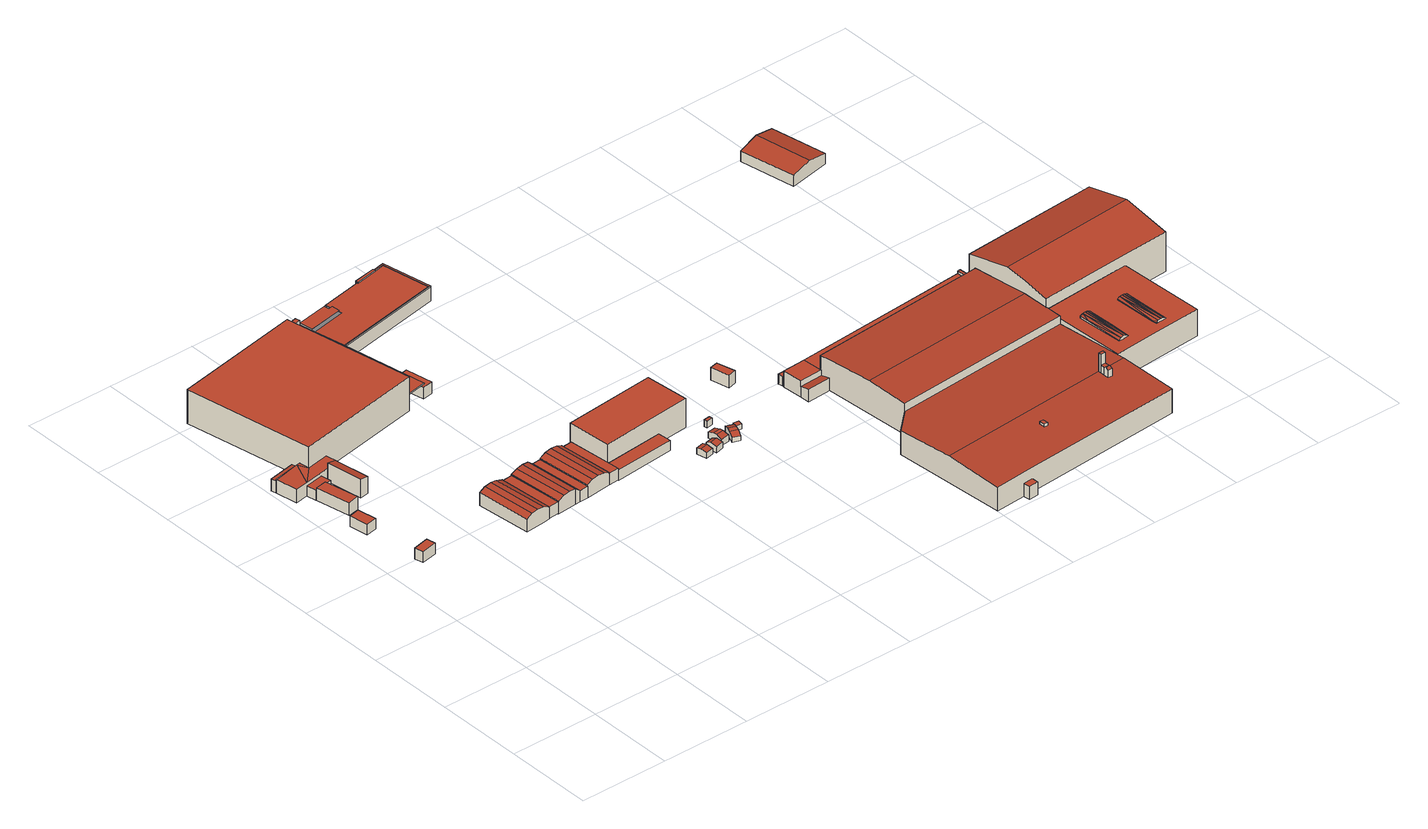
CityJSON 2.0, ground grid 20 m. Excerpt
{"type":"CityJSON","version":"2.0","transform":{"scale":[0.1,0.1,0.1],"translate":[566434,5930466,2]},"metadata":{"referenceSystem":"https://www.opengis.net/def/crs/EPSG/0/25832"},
"CityObjects":{
"building1":{"type":"Building","attributes":{"Grundfläche 2D":"7.372920","Grundhöhe NN":"2.537"},"geometry":[{"type":"Solid","lod":"3","boundaries":[[[[0,1,2,3]],[[4,5,3,2]],[[5,6,0,3]],[[6,7,1,0]],[[7,4,2,1]],[[7,6,5,4]]]],"semantics":{"surfaces":[{"type":"RoofSurface"},{"type":"WallSurface"},{"type":"GroundSurface"}],"values":[[0,1,1,1,1,2]]}}]},
"building2":{"type":"Building","attributes":{"Grundfläche 2D":"10.577937","Grundhöhe NN":"2.750"},"geometry":[{"type":"Solid","lod":"3","boundaries":[[[[8,9,10,11]],[[12,13,11,10]],[[13,14,8,11]],[[14,15,9,8]],[[15,12,10,9]],[[15,14,13,12]]]],"semantics":{"surfaces":[{"type":"RoofSurface"},{"type":"WallSurface"},{"type":"GroundSurface"}],"values":[[0,1,1,1,1,2]]}}]},
"building3":{"type":"Building","attributes":{"Grundfläche 2D":"20.000460","Grundhöhe NN":"2.711"},"geometry":[{"type":"Solid","lod":"3","boundaries":[[[[16,17,18,19]],[[17,16,20,21]],[[18,17,21,22]],[[19,18,22,23]],[[16,19,23,20]],[[21,20,23,22]]]],"semantics":{"surfaces":[{"type":"RoofSurface"},{"type":"WallSurface"},{"type":"GroundSurface"}],"values":[[0,1,1,1,1,2]]}}]},
"building4":{"type":"Building","attributes":{"Grundfläche 2D":"15.920336","Grundhöhe NN":"2.646"},"geometry":[{"type":"Solid","lod":"3","boundaries":[[[[24,25,26,27]],[[28,29,27,26]],[[29,30,24,27]],[[30,31,25,24]],[[31,28,26,25]],[[31,30,29,28]]]],"semantics":{"surfaces":[{"type":"RoofSurface"},{"type":"WallSurface"},{"type":"GroundSurface"}],"values":[[0,1,1,1,1,2]]}}]},
"building5":{"type":"Building","attributes":{"Grundfläche 2D":"74.140707","Grundhöhe NN":"2.541"},"geometry":[{"type":"Solid","lod":"3","boundaries":[[[[32,33,34,35]],[[33,36,37,34]],[[36,38,39,37]],[[39,38,40,41,42]],[[43,40,38,36,33,32,44,45]],[[42,41,40,43,46]],[[47,35,34,37,39,42,46,48]],[[32,35,47,44]],[[48,46,43,45,44,47]]]],"semantics":{"surfaces":[{"type":"RoofSurface"},{"type":"WallSurface"},{"type":"GroundSurface"}],"values":[[0,0,0,0,1,1,1,1,2]]}}]},
"building6":{"type":"Building","attributes":{"Grundfläche 2D":"932.375795","Grundhöhe NN":"2.646"},"geometry":[{"type":"Solid","lod":"3","boundaries":[[[[49,50,51]],[[52,53,54,49]],[[54,50,49]],[[54,55,56,50]],[[57,58,59,60]],[[61,62,63,64]],[[65,66,67,68,69]],[[59,70,52,49,51,71,72,60]],[[53,52,70,73]],[[62,74,75,55,54,53,73,76,63]],[[56,55,75,77]],[[57,60,72,78]],[[58,57,78,79]],[[59,58,79,70]],[[64,63,76,80]],[[61,64,80,81]],[[62,61,81,74]],[[82,67,66,50,56,77]],[[83,69,68,67,82,84]],[[65,69,83,85]],[[51,50,66,65,85,71]],[[79,78,72,71,85,83,84,82,77,75,74,81,80,76,73,70]]]],"semantics":{"surfaces":[{"type":"RoofSurface"},{"type":"WallSurface"},{"type":"GroundSurface"}],"values":[[0,0,0,0,0,0,0,1,1,1,1,1,1,1,1,1,1,1,1,1,1,2]]}}]},
"building7":{"type":"Building","attributes":{"Grundfläche 2D":"28.641625","Grundhöhe NN":"2.608"},"geometry":[{"type":"Solid","lod":"3","boundaries":[[[[86,87,88,89]],[[90,91,89,88]],[[91,92,86,89]],[[92,93,87,86]],[[93,90,88,87]],[[93,92,91,90]]]],"semantics":{"surfaces":[{"type":"RoofSurface"},{"type":"WallSurface"},{"type":"GroundSurface"}],"values":[[0,1,1,1,1,2]]}}]},
"building8":{"type":"Building","attributes":{"Grundfläche 2D":"68.752403","Grundhöhe NN":"2.549"},"geometry":[{"type":"Solid","lod":"3","boundaries":[[[[94,95,96,97,98,99]],[[97,100,101,98]],[[100,102,103,101]],[[104,105,102]],[[102,105,106,103]],[[102,100,97,96,107,108]],[[104,102,108,109]],[[110,106,105,104,109,111]],[[112,99,98,101,103,106,110,113]],[[96,95,94,99,112,114,115,107]],[[109,108,107,115,114,112,113,110,111]]]],"semantics":{"surfaces":[{"type":"RoofSurface"},{"type":"WallSurface"},{"type":"GroundSurface"}],"values":[[0,0,0,0,0,1,1,1,1,1,2]]}}]},
"building9":{"type":"Building","attributes":{"Grundfläche 2D":"25.421447","Grundhöhe NN":"2.544"},"geometry":[{"type":"Solid","lod":"3","boundaries":[[[[116,117,118,119]],[[120,111,118,117]],[[111,109,119,118]],[[109,121,116,119]],[[121,120,117,116]],[[111,120,121,109]]]],"semantics":{"surfaces":[{"type":"RoofSurface"},{"type":"WallSurface"},{"type":"GroundSurface"}],"values":[[0,1,1,1,1,2]]}}]},
"building10":{"type":"Building","attributes":{"Grundfläche 2D":"13.749907","Grundhöhe NN":"2.669"},"children":["building10-1","building10-2"],"geometry":[{"type":"Solid","lod":"3","boundaries":[[[[122,123,124,125]],[[126,127,125,124]],[[127,128,122,125]],[[128,129,123,122]],[[129,126,124,123]],[[129,128,127,126]]]],"semantics":{"surfaces":[{"type":"RoofSurface"},{"type":"WallSurface"},{"type":"GroundSurface"}],"values":[[0,1,1,1,1,2]]}}]},
"building10-1":{"type":"BuildingInstallation","parents":["building10"],"geometry":[{"type":"MultiSurface","lod":"3","boundaries":[[[130,131,132,133]],[[134,135,133,132]],[[130,133,135,136]],[[131,130,136,137]],[[137,134,132,131]],[[138,139,140,141]]],"semantics":{"surfaces":[{"type":"RoofSurface"},{"type":"WallSurface"},{"type":"OuterCeilingSurface"}],"values":[0,1,1,1,1,2]}}]},
"building10-2":{"type":"BuildingInstallation","parents":["building10"],"geometry":[{"type":"MultiSurface","lod":"3","boundaries":[[[142,143,144,145,146,147,148,149],[136,135,134,137]],[[147,146,150,151]],[[152,149,148,147,151,153]],[[152,143,142]],[[152,142,149]],[[144,143,152,154]],[[146,145,144,154,150]],[[152,153,151,150,154],[141,140,139,138]]],"semantics":{"surfaces":[{"type":"RoofSurface"},{"type":"WallSurface"},{"type":"OuterCeilingSurface"}],"values":[0,1,1,1,1,1,1,2]}}]},
"building11":{"type":"Building","attributes":{"Grundfläche 2D":"13.749907","Grundhöhe NN":"2.669"},"children":["building11-1","building11-2"],"geometry":[{"type":"Solid","lod":"3","boundaries":[[[[122,123,124,125]],[[126,127,125,124]],[[127,128,122,125]],[[128,129,123,122]],[[129,126,124,123]],[[129,128,127,126]]]],"semantics":{"surfaces":[{"type":"RoofSurface"},{"type":"WallSurface"},{"type":"GroundSurface"}],"values":[[0,1,1,1,1,2]]}}]},
"building11-1":{"type":"BuildingInstallation","parents":["building11"],"geometry":[{"type":"MultiSurface","lod":"3","boundaries":[[[130,131,132,133]],[[134,135,133,132]],[[130,133,135,136]],[[131,130,136,137]],[[137,134,132,131]],[[138,139,140,141]]],"semantics":{"surfaces":[{"type":"RoofSurface"},{"type":"WallSurface"},{"type":"OuterCeilingSurface"}],"values":[0,1,1,1,1,2]}}]},
"building11-2":{"type":"BuildingInstallation","parents":["building11"],"geometry":[{"type":"MultiSurface","lod":"3","boundaries":[[[142,143,144,145,146,147,148,149],[136,135,134,137]],[[147,146,150,151]],[[152,149,148,147,151,153]],[[152,143,142]],[[152,142,149]],[[144,143,152,154]],[[146,145,144,154,150]],[[152,153,151,150,154],[141,140,139,138]]],"semantics":{"surfaces":[{"type":"RoofSurface"},{"type":"WallSurface"},{"type":"OuterCeilingSurface"}],"values":[0,1,1,1,1,1,1,2]}}]},
"building12":{"type":"Building","attributes":{"Grundfläche 2D":"142.496839","Grundhöhe NN":"2.544"},"geometry":[{"type":"Solid","lod":"3","boundaries":[[[[155,156,157,158,159]],[[160,161,162,163]],[[161,164,165,162]],[[164,166,167,165]],[[167,166,168,169,170]],[[171,172,173,174]],[[159,158,175,176]],[[155,177,178,156]],[[157,156,178,179]],[[158,157,179,175]],[[166,164,161,160,121,180,173,168]],[[181,170,169,168,173,172,182]],[[163,162,165,167,170,181,120]],[[160,163,120,121]],[[172,171,183,182]],[[173,180,177,155,174]],[[176,183,171,174,155,159]],[[182,183,176,175,179,178,177,180,121,120,181]]]],"semantics":{"surfaces":[{"type":"RoofSurface"},{"type":"WallSurface"},{"type":"GroundSurface"}],"values":[[0,0,0,0,0,0,1,1,1,1,1,1,1,1,1,1,1,2]]}}]},
"building13":{"type":"Building","attributes":{"Grundfläche 2D":"205.378018","Grundhöhe NN":"2.559"},"geometry":[{"type":"Solid","lod":"3","boundaries":[[[[184,185,186,187]],[[185,184,188,189]],[[186,185,189,190]],[[187,186,190,191]],[[184,187,191,188]],[[189,188,191,190]]]],"semantics":{"surfaces":[{"type":"RoofSurface"},{"type":"WallSurface"},{"type":"GroundSurface"}],"values":[[0,1,1,1,1,2]]}}]},
"building14":{"type":"Building","attributes":{"Grundfläche 2D":"4.401368","Grundhöhe NN":"2.670"},"geometry":[{"type":"Solid","lod":"3","boundaries":[[[[192,193,194,195]],[[196,193,192,197]],[[195,194,198,199]],[[197,192,195,199,200]],[[196,197,200,201]],[[198,194,193,196,201]],[[199,198,201,200]]]],"semantics":{"surfaces":[{"type":"RoofSurface"},{"type":"WallSurface"},{"type":"GroundSurface"}],"values":[[0,0,1,1,1,1,2]]}}]},
"building15":{"type":"Building","attributes":{"Grundfläche 2D":"295.042909","Grundhöhe NN":"2.619"},"children":["building15-1"],"geometry":[{"type":"MultiSurface","lod":"3","boundaries":[[[202,203,204,205,206,207,208,209,210,211,212,213]],[[214,215,216,217,218,219]],[[220,221,222,223,224,225,226,227,228,229,230]],[[231,232,208,207]],[[232,233,209,208]],[[233,234,210,209]],[[234,235,211,210]],[[235,236,212,211]],[[236,225,224,213,212]],[[202,213,224,223]],[[223,222,203,202]],[[204,203,222,221]],[[205,204,221,220]],[[206,205,220,230]],[[230,231,207,206]],[[231,230,229,237,238]],[[232,231,238,239]],[[233,232,239,240]],[[234,233,240,241]],[[235,234,241,242]],[[236,235,242,243]],[[225,236,243,244]],[[226,225,244,245]],[[227,226,245,246]],[[247,248,237,229]],[[249,250,228,227]],[[227,246,248,247]],[[241,240,239,238,237,248,246,245,244,243,242]]],"semantics":{"surfaces":[{"type":"RoofSurface"},{"type":"WallSurface"},{"type":"GroundSurface"}],"values":[0,0,0,1,1,1,1,1,1,1,1,1,1,1,1,1,1,1,1,1,1,1,1,1,1,1,1,2]}}]},
"building15-1":{"type":"BuildingInstallation","parents":["building15"]},
"building16":{"type":"Building","attributes":{"Grundfläche 2D":"4.546016","Grundhöhe NN":"2.645"},"geometry":[{"type":"Solid","lod":"3","boundaries":[[[[251,252,253,254]],[[255,251,254,256]],[[256,254,253,257,258]],[[255,256,258,259]],[[252,251,255,259,260]],[[253,252,260,257]],[[258,257,260,259]]]],"semantics":{"surfaces":[{"type":"RoofSurface"},{"type":"WallSurface"},{"type":"GroundSurface"}],"values":[[0,0,1,1,1,1,2]]}}]},
"building17":{"type":"Building","attributes":{"Grundfläche 2D":"6.430548","Grundhöhe NN":"2.642"},"geometry":[{"type":"Solid","lod":"3","boundaries":[[[[261,262,263,264]],[[265,262,261,266]],[[267,265,266,268]],[[264,263,269,270]],[[268,266,261,264,270,271]],[[267,268,271,272]],[[263,262,265,267,272,269]],[[271,270,269,272]]]],"semantics":{"surfaces":[{"type":"RoofSurface"},{"type":"WallSurface"},{"type":"GroundSurface"}],"values":[[0,0,0,1,1,1,1,2]]}}]},
"building18":{"type":"Building","attributes":{"Grundfläche 2D":"7.015647","Grundhöhe NN":"2.627"},"geometry":[{"type":"Solid","lod":"3","boundaries":[[[[273,274,275,276]],[[277,274,273,278]],[[279,277,278,280]],[[276,275,281,282]],[[280,278,273,276,282,283]],[[279,280,283,284]],[[275,274,277,279,284,281]],[[283,282,281,284]]]],"semantics":{"surfaces":[{"type":"RoofSurface"},{"type":"WallSurface"},{"type":"GroundSurface"}],"values":[[0,0,0,1,1,1,1,2]]}}]},
"building19":{"type":"Building","attributes":{"Grundfläche 2D":"1.054905","Grundhöhe NN":"2.541"},"geometry":[{"type":"Solid","lod":"3","boundaries":[[[[285,286,287,288]],[[289,290,288,287]],[[290,291,285,288]],[[291,292,286,285]],[[292,289,287,286]],[[292,291,290,289]]]],"semantics":{"surfaces":[{"type":"RoofSurface"},{"type":"WallSurface"},{"type":"GroundSurface"}],"values":[[0,1,1,1,1,2]]}}]},
"building20":{"type":"Building","attributes":{"Grundfläche 2D":"1.332963","Grundhöhe NN":"2.666"},"geometry":[{"type":"Solid","lod":"3","boundaries":[[[[293,294,295,296]],[[294,293,297,298]],[[295,294,298,299]],[[296,295,299,300]],[[293,296,300,297]],[[298,297,300,299]]]],"semantics":{"surfaces":[{"type":"RoofSurface"},{"type":"WallSurface"},{"type":"GroundSurface"}],"values":[[0,1,1,1,1,2]]}}]},
"building21":{"type":"Building","attributes":{"Grundfläche 2D":"8.021003","Grundhöhe NN":"2.410"},"geometry":[{"type":"Solid","lod":"3","boundaries":[[[[301,302,303,304]],[[305,306,304,303]],[[306,307,301,304]],[[307,308,302,301]],[[308,305,303,302]],[[308,307,306,305]]]],"semantics":{"surfaces":[{"type":"RoofSurface"},{"type":"WallSurface"},{"type":"GroundSurface"}],"values":[[0,1,1,1,1,2]]}}]},
"building22":{"type":"Building","attributes":{"Grundfläche 2D":"1.793823","Grundhöhe NN":"2.119"},"geometry":[{"type":"Solid","lod":"3","boundaries":[[[[309,310,311,312]],[[313,314,312,311]],[[314,315,309,312]],[[315,316,310,309]],[[316,313,311,310]],[[316,315,314,313]]]],"semantics":{"surfaces":[{"type":"RoofSurface"},{"type":"WallSurface"},{"type":"GroundSurface"}],"values":[[0,1,1,1,1,2]]}}]},
"building23":{"type":"Building","attributes":{"Grundfläche 2D":"2483.351341","Grundhöhe NN":"2.119"},"children":["building23-1","building23-2","building23-3","building23-4","building23-5"],"geometry":[{"type":"Solid","lod":"3","boundaries":[[[[317,318,319,320,321,322,323,324]],[[325,326,327,328,329,330,331]],[[331,330,329,328,332,333,334]],[[323,322,335,336,337]],[[338,339,340,341,342,343,344]],[[338,344,345,346,347,348]],[[349,350,351,352]],[[353,354,355,356]],[[335,322,357,358]],[[335,358,359,356,336]],[[336,356,355,337]],[[318,317,360,361]],[[319,318,361,362]],[[320,319,362,363]],[[322,321,320,363,357]],[[324,323,342,341,340,364,317]],[[355,354,365,366,333,345,344,343,342,323,337]],[[346,345,333,332,367]],[[347,346,367,368]],[[348,347,368,369]],[[340,339,338,348,369,360,317,364]],[[367,332,328,327,370,371]],[[334,333,366,372]],[[325,331,334,372,373]],[[351,350,374,370,327,326,325,373,375]],[[352,351,375,376]],[[349,352,376,377]],[[350,349,377,374]],[[353,356,359,378]],[[354,353,378,365]],[[373,372,366,365,378,359,358,357,363,362,361,360,369,368,367,371,370,374,377,376,375]]]],"semantics":{"surfaces":[{"type":"RoofSurface"},{"type":"WallSurface"},{"type":"GroundSurface"}],"values":[[0,0,0,0,0,0,0,0,1,1,1,1,1,1,1,1,1,1,1,1,1,1,1,1,1,1,1,1,1,1,2]]}}]},
"building23-1":{"type":"BuildingInstallation","parents":["building23"],"geometry":[{"type":"MultiSurface","lod":"3","boundaries":[[[379,380,381,382,383,364]],[[317,318,379,364]],[[318,319,380,379]],[[319,320,381,380]],[[320,321,382,381]],[[321,324,383,382]],[[324,317,364,383]]],"semantics":{"surfaces":[{"type":"RoofSurface"},{"type":"WallSurface"}],"values":[0,1,1,1,1,1,1]}}]},
"building23-2":{"type":"BuildingInstallation","parents":["building23"],"geometry":[{"type":"MultiSurface","lod":"3","boundaries":[[[384,385,386,387]],[[388,384,387,389,390]],[[387,386,391,392,390,389]],[[392,393,388,390]],[[393,394,395,385,384,388]]],"semantics":{"surfaces":[{"type":"RoofSurface"},{"type":"WallSurface"}],"values":[0,0,1,1,1]}}]},
"building23-3":{"type":"BuildingInstallation","parents":["building23"],"geometry":[{"type":"MultiSurface","lod":"3","boundaries":[[[396,397,386,385,398]],[[399,391,386,397]],[[395,400,398,385]],[[400,401,396,398]]],"semantics":{"surfaces":[{"type":"RoofSurface"},{"type":"WallSurface"}],"values":[0,1,1,1]}}]},
"building23-4":{"type":"BuildingInstallation","parents":["building23"],"geometry":[{"type":"MultiSurface","lod":"3","boundaries":[[[402,403,404,405,406]],[[397,396,403,402]],[[329,407,405,404,403,396,401]],[[407,330,406,405]],[[330,399,397,402,406]]],"semantics":{"surfaces":[{"type":"RoofSurface"},{"type":"WallSurface"}],"values":[0,1,1,1,1]}}]},
"building23-5":{"type":"BuildingInstallation","parents":["building23"],"geometry":[{"type":"MultiSurface","lod":"3","boundaries":[[[408,409,410,411]],[[411,410,412,413]],[[408,411,413,414]],[[409,408,414,415]],[[410,409,415,412]]],"semantics":{"surfaces":[{"type":"RoofSurface"},{"type":"WallSurface"}],"values":[0,1,1,1,1]}}]},
"building24":{"type":"Building","attributes":{"Grundfläche 2D":"396.920990","Grundhöhe NN":"2.275"},"geometry":[{"type":"Solid","lod":"3","boundaries":[[[[416,417,418]],[[419,418,420]],[[416,418,419]],[[416,419,421]],[[422,421,423]],[[416,421,422]],[[424,423,425]],[[422,423,424]],[[426,425,427]],[[424,425,426]],[[424,426,428]],[[429,430,431]],[[432,431,433]],[[429,431,432]],[[429,432,434]],[[435,434,436]],[[429,434,435]],[[437,436,438]],[[435,436,437]],[[439,438,440]],[[437,438,439]],[[437,439,441]],[[442,443,444,445,446,447],[448,449,450,451,452,453,454,455,456],[457,458,459,460,461,462,463,464,465,466]],[[453,452,451,420,418,417]],[[420,451,450,449,448,427,425,423,421,419]],[[455,428,426,427,448,456]],[[455,454,453,417,416,422,424,428]],[[465,433,431,430,457,466]],[[433,465,464,463,462,440,438,436,434,432]],[[462,461,460,441,439,440]],[[460,459,458,457,430,429,435,437,441]],[[445,444,443,467,468]],[[446,445,468,469]],[[447,446,469,470]],[[442,447,470,471]],[[443,442,471,467]],[[470,469,468,467,471]]]],"semantics":{"surfaces":[{"type":"RoofSurface"},{"type":"WallSurface"},{"type":"GroundSurface"}],"values":[[0,0,0,0,0,0,0,0,0,0,0,0,0,0,0,0,0,0,0,0,0,0,0,1,1,1,1,1,1,1,1,1,1,1,1,1,2]]}}]},
"building25":{"type":"Building","attributes":{"Grundfläche 2D":"641.897867","Grundhöhe NN":"2.338"},"geometry":[{"type":"Solid","lod":"3","boundaries":[[[[472,473,474,475,476,477,478]],[[479,480,476,475]],[[481,482,483,484]],[[485,474,473,472,478,486,470]],[[479,475,474,485,487]],[[483,488,489,480,479,487,490,484]],[[478,477,476,480,489,486]],[[481,484,490,491]],[[482,481,491,492]],[[483,482,492,488]],[[486,489,488,492,491,490,487,485,470]]]],"semantics":{"surfaces":[{"type":"RoofSurface"},{"type":"WallSurface"},{"type":"GroundSurface"}],"values":[[0,0,0,1,1,1,1,1,1,1,2]]}}]},
"building26":{"type":"Building","attributes":{"Grundfläche 2D":"120.235560","Grundhöhe NN":"2.555"},"geometry":[{"type":"Solid","lod":"3","boundaries":[[[[493,494,495,496]],[[497,494,493,498]],[[496,495,499,500]],[[498,493,496,500,501]],[[497,498,501,502]],[[499,495,494,497,502]],[[501,500,499,502]]]],"semantics":{"surfaces":[{"type":"RoofSurface"},{"type":"WallSurface"},{"type":"GroundSurface"}],"values":[[0,0,1,1,1,1,2]]}}]},
"building27":{"type":"Building","attributes":{"Grundfläche 2D":"1.232868","Grundhöhe NN":"2.335"},"geometry":[{"type":"Solid","lod":"3","boundaries":[[[[503,504,505,506]],[[507,508,506,505]],[[508,509,503,506]],[[509,510,504,503]],[[510,507,505,504]],[[510,509,508,507]]]],"semantics":{"surfaces":[{"type":"RoofSurface"},{"type":"WallSurface"},{"type":"GroundSurface"}],"values":[[0,1,1,1,1,2]]}}]}
},
"vertices":[
[102,607,30],[67,600,29],[71,580,29],[106,587,30],[71,580,5],[106,587,5],[102,607,5],[67,600,5],
[71,717,32],[64,760,32],[40,755,32],[47,713,32],[40,755,8],[47,713,8],[71,717,8],[64,760,8],
[48,861,36],[63,784,36],[88,789,36],[73,865,36],[48,861,7],[63,784,7],[88,789,7],[73,865,7],
[137,818,44],[125,898,44],[105,896,48],[117,815,48],[105,896,6],[117,815,6],[137,818,6],[125,898,6],
[283,530,34],[297,532,40],[286,656,40],[272,654,34],[312,533,42],[301,657,42],[327,534,40],[316,658,40],[342,536,33],[332,658,33],[332,660,33],[342,536,5],[283,530,5],[327,534,5],[332,660,5],[272,654,5],[316,658,5],
[67,940,37],[79,920,36],[75,942,37],[7,929,37],[16,880,36],[44,885,36],[134,901,36],[129,929,36],[65,952,33],[5,941,33],[7,929,34],[67,940,34],[90,870,29],[86,892,29],[44,885,29],[48,862,29],[27,1209,84],[79,920,84],[369,972,84],[369,973,84],[316,1262,84],[7,929,6],[75,942,6],[67,940,6],[16,880,6],[86,892,6],[134,901,6],[44,885,6],[129,929,6],[65,952,6],[5,941,6],[48,862,6],[90,870,6],[369,972,6],[316,1262,6],[369,973,6],[27,1209,6],
[332,658,32],[342,536,32],[366,538,32],[355,660,32],[366,538,6],[355,660,6],[332,658,6],[342,536,6],
[355,660,34],[366,538,34],[366,537,34],[380,538,40],[369,662,40],[355,661,34],[395,539,42],[384,663,42],[410,541,40],[399,665,40],[421,541,32],[410,665,32],[410,666,32],[366,537,5],[410,541,5],[421,541,5],[410,666,5],[410,665,5],[355,661,5],[399,665,5],[355,660,5],[366,538,5],
[442,542,31],[430,666,31],[410,665,31],[421,541,31],[430,666,5],[442,542,5],
[426,1047,34],[403,1043,34],[414,983,34],[437,987,34],[414,983,7],[437,987,7],[426,1047,7],[403,1043,7],
[336,1276,61],[338,1266,61],[353,1269,61],[351,1279,61],[353,1269,44],[351,1279,44],[336,1276,44],[338,1266,44],[338,1266,42],[336,1276,42],[351,1279,42],[353,1269,42],
[379,1176,44],[359,1284,44],[313,1276,44],[316,1262,44],[369,973,44],[415,982,44],[414,983,44],[380,1173,44],[369,973,42],[415,982,42],[359,1284,42],[414,983,42],[313,1276,42],
[523,550,28],[523,548,28],[659,560,28],[656,590,28],[521,578,28],[442,542,34],[455,544,40],[444,668,40],[430,666,34],[470,545,42],[459,669,42],[485,546,40],[474,670,40],[499,548,34],[488,670,34],[488,672,34],[512,672,31],[488,670,31],[499,548,31],[523,550,31],[656,590,5],[521,578,5],[523,550,5],[523,548,5],[659,560,5],[499,548,5],[488,672,5],[488,670,5],[512,672,5],
[521,578,72],[728,597,72],[719,695,72],[512,676,72],[521,578,6],[728,597,6],[719,695,6],[512,676,6],
[707,510,23],[689,506,23],[692,494,19],[710,498,19],[687,517,21],[705,521,21],[692,494,7],[710,498,7],[705,521,7],[687,517,7],
[585,1324,40],[585,1325,40],[609,1329,40],[628,1221,40],[379,1176,40],[380,1173,40],[632,1219,40],[611,1333,40],[585,1328,40],[584,1331,40],[535,1322,40],[536,1315,40],[364,1281,44],[369,1251,44],[447,1265,44],[444,1283,44],[435,1281,44],[433,1293,44],[628,1221,38],[609,1329,38],[585,1325,38],[585,1324,38],[536,1315,38],[536,1318,38],[443,1301,38],[444,1299,38],[451,1261,38],[366,1245,38],[379,1176,38],[380,1173,38],[632,1219,38],[611,1333,38],[585,1328,38],[584,1331,38],[535,1322,38],[366,1245,6],[380,1173,6],[632,1219,6],[611,1333,6],[585,1328,6],[584,1331,6],[535,1322,6],[536,1318,6],[443,1301,6],[444,1299,6],[359,1284,38],[359,1284,6],[444,1295,38],[450,1265,38],
[735,515,23],[732,525,19],[714,521,19],[716,511,23],[738,502,19],[719,497,19],[714,521,6],[719,497,6],[738,502,6],[732,525,6],
[759,525,24],[741,523,24],[742,509,20],[760,511,20],[740,530,24],[758,532,24],[738,544,20],[756,546,20],[742,509,6],[760,511,6],[756,546,6],[738,544,6],
[784,511,22],[768,517,22],[763,504,17],[779,498,17],[772,527,22],[788,521,22],[777,541,17],[794,535,17],[763,504,6],[779,498,6],[794,535,6],[777,541,6],
[772,580,20],[758,579,20],[759,571,20],[773,573,20],[759,571,5],[773,573,5],[772,580,5],[758,579,5],
[794,537,19],[792,526,19],[804,524,19],[806,535,19],[794,537,7],[792,526,7],[804,524,7],[806,535,7],
[884,691,32],[866,687,32],[876,645,32],[894,650,32],[876,645,4],[894,650,4],[884,691,4],[866,687,4],
[957,599,23],[958,588,23],[974,589,23],[974,600,23],[974,589,1],[974,600,1],[957,599,1],[958,588,1],
[1418,574,37],[1417,590,37],[1419,590,37],[1417,617,37],[1411,617,37],[1011,588,37],[1014,545,37],[1414,573,37],[1001,18,55],[1091,24,56],[1456,51,56],[1447,180,62],[1393,176,62],[1382,176,62],[992,147,62],[1435,349,54],[1030,320,54],[983,276,55],[958,585,37],[961,539,37],[1014,542,37],[1428,443,77],[1424,488,74],[1418,574,69],[1414,573,69],[1014,545,69],[1016,521,70],[1023,415,77],[1030,320,72],[1435,349,72],[1433,386,73],[1432,386,73],[1092,10,31],[1091,24,31],[1069,23,31],[1071,8,31],[962,517,29],[1016,521,29],[1014,542,25],[961,539,25],[1011,588,1],[958,585,1],[961,539,1],[1418,574,1],[1417,590,1],[1419,590,1],[1417,617,1],[1418,574,43],[1016,521,1],[1030,320,1],[1435,349,1],[1433,386,1],[1432,386,1],[1456,51,1],[1447,180,1],[983,276,1],[1001,18,1],[1091,24,1],[1069,23,1],[1071,8,1],[1092,10,1],[962,517,1],
[1417,590,43],[1419,590,43],[1417,617,43],[1411,617,43],[1414,573,43],
[1393,157,81],[1393,160,80],[1383,160,80],[1384,156,81],[1394,150,78],[1384,153,79],[1384,150,78],[1383,160,61],[1384,150,61],[1394,150,61],[1393,157,61],[1393,160,61],
[1393,169,80],[1383,169,80],[1394,160,80],[1383,169,62],[1394,160,61],[1393,169,62],
[1383,169,104],[1393,169,104],[1393,176,104],[1393,177,104],[1382,176,104],[1393,177,62],
[1198,119,66],[1190,119,66],[1191,107,66],[1199,107,66],[1191,107,59],[1199,107,59],[1198,119,60],[1190,119,60],
[1472,328,72],[1466,327,70],[1467,307,70],[1479,224,69],[1474,224,66],[1485,225,71],[1478,328,73],[1486,225,71],[1484,329,72],[1492,225,69],[1494,273,68],[1497,226,66],[1490,329,70],[1562,327,71],[1556,326,69],[1563,233,65],[1569,224,68],[1564,223,65],[1575,224,70],[1568,327,72],[1576,224,70],[1574,328,71],[1582,225,68],[1584,278,67],[1588,225,65],[1580,328,69],[1435,349,67],[1446,194,64],[1549,202,64],[1652,209,64],[1638,401,68],[1433,386,68],[1497,226,64],[1486,225,64],[1485,225,64],[1474,224,64],[1467,307,66],[1466,327,66],[1484,329,66],[1490,329,66],[1494,273,65],[1556,326,66],[1562,327,66],[1574,328,66],[1580,328,66],[1584,278,65],[1588,225,64],[1576,224,64],[1575,224,64],[1564,223,64],[1563,233,64],[1446,194,3],[1652,209,3],[1638,401,3],[1433,386,3],[1435,349,3],
[1433,386,93],[1638,401,93],[1743,408,93],[1736,511,115],[1424,488,115],[1428,443,106],[1432,386,93],[1729,612,93],[1417,590,93],[1562,614,27],[1531,612,27],[1532,598,27],[1563,600,27],[1743,408,3],[1432,386,3],[1729,612,3],[1532,598,3],[1417,590,3],[1563,600,3],[1562,614,3],[1531,612,3],
[1436,1073,40],[1413,1200,40],[1367,1191,30],[1390,1065,30],[1458,1208,30],[1482,1082,30],[1367,1191,6],[1390,1065,6],[1482,1082,6],[1458,1208,6],
[1786,645,19],[1773,644,19],[1774,635,19],[1787,636,19],[1774,635,3],[1787,636,3],[1786,645,3],[1773,644,3]
]}
